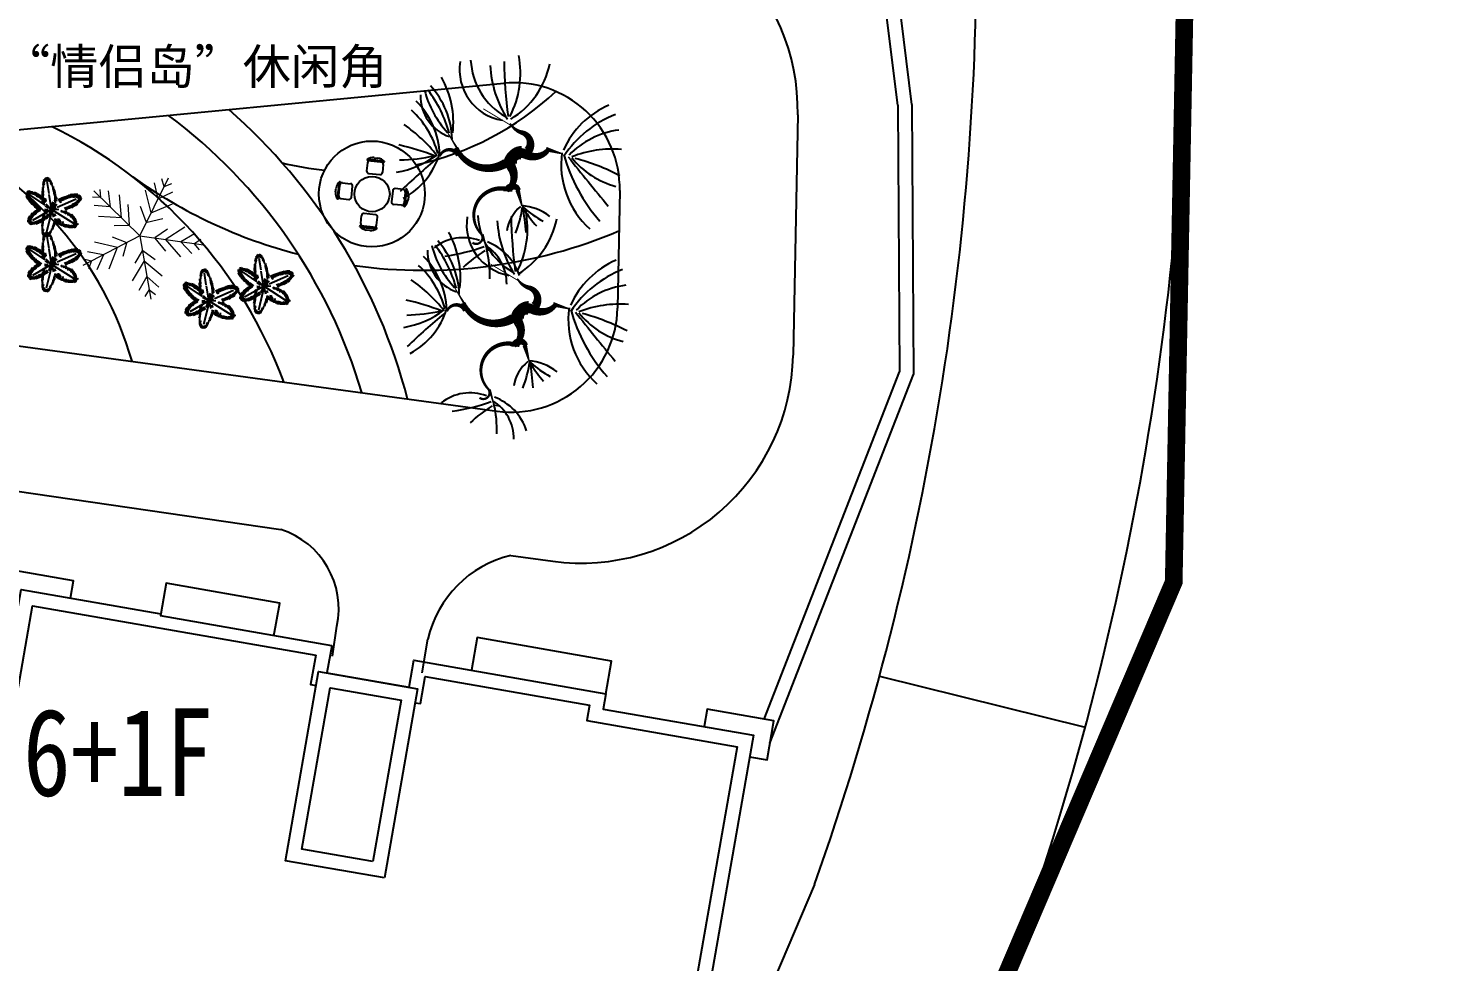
# Model space of a CAD drawing. Extents: x 302512 to 1034855, y -184136 to 410364.
# Drawn here: x 605500 to 645638, y -72961 to -46521 of the extents above; entities that cross this region are included whole.
import ezdxf
from ezdxf.enums import TextEntityAlignment as Align

# ---------------------------------------------------------------- set-up
doc = ezdxf.new("R2010")
doc.units = 0
doc.header["$MEASUREMENT"] = 0
doc.linetypes.add('DASHED2', pattern=[0.375, 0.25, -0.125])
for name, color, linetype in [('2D', 3, 'Continuous'), ('BALCONY', 6, 'Continuous'), ('F', 5, 'Continuous'), ('PUB_TEXT', 7, 'Continuous'), ('TREE', 3, 'Continuous'), ('WALL', 4, 'Continuous'), ('WZ', 2, 'Continuous'), ('停车位红线', 11, 'Continuous'), ('建筑', 2, 'Continuous'), ('树', 80, 'Continuous'), ('道路线', 161, 'Continuous')]:
    doc.layers.add(name, color=color, linetype=linetype)
doc.styles.add('-黑体', font='', dxfattribs={"width": 0.8})
doc.styles.add('DIM_FONT', font='SIMPLEX.shx', dxfattribs={"width": 0.8})
doc.styles.get('-黑体').set_extended_font_data('黑体')

# ---------------------------------------------------------------- blocks, each defined once
blk = doc.blocks.new('_F27GYE')
at = {"layer": '停车位红线', "color": 3, "lineweight": 13}
for points in [[(0, 0), (553, 1118)], [(471, 947), (427, 1101)], [(0, 0), (-892, 871)], [(-758, 737), (-768, 897)], [(-571, 559), (-608, 869)], [(221, 441), (107, 879)], [(353, 716), (286, 1021)], [(355, 715), (638, 847)], [(467, 949), (615, 1007)], [(-755, 741), (-915, 746)], [(-572, 557), (-883, 587)], [(-354, 343), (-392, 793)], [(-204, 212), (-225, 603)], [(122, 267), (9, 567)], [(217, 443), (633, 618)], [(-351, 346), (-803, 373)], [(138, 260), (442, 333)], [(0, 0), (-1104, -579)], [(-216, 199), (-496, 189)], [(0, 0), (1234, -180)], [(0, 0), (210, -1229)], [(292, -34), (532, 135)], [(488, -74), (869, 170)], [(790, -114), (1059, 44)], [(-436, -231), (-876, -128)], [(-438, -227), (-603, -648)], [(-264, -129), (-532, -27)], [(-256, -144), (-333, -405)], [(290, -51), (496, -297)], [(488, -69), (784, -411)], [(790, -117), (1003, -345)], [(1046, -155), (1179, -66)], [(1047, -151), (1148, -274)], [(-935, -494), (-1090, -453)], [(-708, -370), (-1014, -310)], [(-938, -489), (-992, -639)], [(-707, -372), (-831, -658)], [(85, -486), (-149, -872)], [(41, -291), (-99, -531)], [(58, -288), (298, -459)], [(81, -487), (430, -774)], [(133, -787), (-19, -1060)], [(136, -787), (369, -994)], [(180, -1042), (94, -1177)], [(175, -1043), (301, -1141)]]:
    blk.add_lwpolyline(points, dxfattribs=at)
at = {"flags": 9}
for tag in ['XSIZE', 'YSIZE']:
    blk.add_attdef(tag, (0, 0), '', height=0.5, dxfattribs=at)
blk = doc.blocks.new('A$C4CBD3BFA')
at = {"linetype": 'ByBlock'}
for p in [(12700, 940), (17620, 880)]:
    blk.add_line(p, (17620, 940), dxfattribs=at)
for points in [[(1920, 13222), (1920, 13720), (0, 13720), (0, 12600), (500, 12600)], [(1920, 13220), (6740, 13220), (6740, 12720), (9200, 12720), (9200, 13920), (13840, 13920), (13840, 12720), (16300, 12720), (16300, 13220), (22540, 13220), (22540, 9420), (23440, 9420), (23440, 5580), (21640, 5580), (21640, 880), (17620, 880)], [(4270, 13220), (4270, 13720), (6270, 13720), (6270, 13220)], [(9200, 13920), (6620, 13920), (6620, 13220)], [(13840, 13920), (16420, 13920), (16420, 13220)], [(16920, 13220), (16920, 13720), (18620, 13720), (18620, 13220)], [(19770, 13220), (19770, 13720), (21770, 13720), (21770, 13220)], [(1920, 12820), (6340, 12820), (6340, 12320), (9600, 12320), (9600, 13520), (13440, 13520), (13440, 12320), (16700, 12320), (16700, 12820), (22140, 12820), (22140, 9020), (23040, 9020), (23040, 5980), (21240, 5980), (21240, 1280), (13100, 1280)], [(12700, 940), (12700, 940), (12700, 1720), (10340, 1720), (10340, 940), (4820, 940), (4820, 1380), (500, 1380), (500, 12600), (500, 13222), (1920, 13222)], [(10100, 2120), (9940, 2120), (9940, 1340), (5220, 1340), (5220, 1780), (900, 1780), (900, 12600), (900, 12822), (1920, 12822)], [(10100, 7160), (12940, 7160), (12940, 1719), (10100, 1719), (10100, 7160)], [(12540, 2120), (10500, 2120)], [(13100, 1280), (13100, 2120), (12940, 2120)], [(500, 2000), (0, 2000), (0, 880), (1920, 880), (1920, 1380)], [(20220, 880), (20220, 380), (22140, 380), (22140, 1500), (21640, 1500)], [(4820, 940), (4820, 0), (8680, 0), (8680, 940)], [(14360, 940), (14360, 0), (17620, 0), (17620, 880)]]:
    blk.add_lwpolyline(points, dxfattribs=at)
blk.add_lwpolyline([(10500, 6760), (12540, 6760), (12540, 2119), (10500, 2119)], close=True, dxfattribs=at)
blk = doc.blocks.new('M_F15')
for p, q in [((-112, 458), (-146, 482)), ((-106, 466), (-140, 505)), ((-82, 484), (-122, 520)), ((-88, 483), (-121, 506)), ((-82, 484), (-114, 533)), ((-82, 484), (-105, 524)), ((-104, 532), (-82, 484)), ((-93, 534), (-82, 484)), ((-82, 484), (-59, 541)), ((-82, 484), (-73, 540)), ((-82, 484), (-63, 533)), ((-74, 483), (-45, 527)), ((-53, 473), (-30, 518)), ((-45, 466), (-18, 498)), ((-37, 460), (-8, 481)), ((-373, 254), (-445, 259)), ((-380, 248), (-440, 238)), ((-375, 256), (-438, 269)), ((-388, 267), (-426, 283)), ((-418, 293), (-420, 291)), ((-393, 271), (-408, 304)), ((-385, 264), (-394, 318)), ((-377, 261), (-385, 316)), ((-370, 266), (-365, 313)), ((-114, 72), (-369, 247)), ((-358, 261), (-348, 309)), ((-346, 259), (-335, 307)), ((-335, 252), (-319, 298)), ((-319, 249), (-302, 298)), ((-299, 238), (-276, 297)), ((-281, 236), (-259, 292)), ((-269, 227), (-237, 273)), ((-257, 212), (-220, 267)), ((-238, 208), (-206, 250)), ((-222, 195), (-193, 252)), ((-134, 281), (-178, 279)), ((-132, 294), (-175, 292)), ((-134, 262), (-174, 254)), ((-139, 355), (-172, 351)), ((-134, 320), (-171, 315)), ((-138, 303), (-170, 302)), ((-134, 335), (-169, 332)), ((-132, 245), (-168, 238)), ((-116, 418), (-159, 429)), ((-136, 375), (-159, 371)), ((-130, 409), (-157, 406)), ((-134, 393), (-157, 387)), ((-122, 443), (-154, 448)), ((-118, 450), (-151, 464)), ((-49, 267), (-80, 467)), ((-8, 9), (-46, 252)), ((-32, 454), (-2, 466)), ((-32, 429), (7, 450)), ((-16, 422), (11, 427)), ((-8, 408), (15, 408)), ((-2, 391), (21, 393)), ((5, 372), (39, 377)), ((5, 352), (40, 358)), ((9, 337), (46, 341)), ((13, 312), (56, 320)), ((17, 322), (48, 329)), ((19, 299), (62, 308)), ((23, 281), (64, 283)), ((25, 264), (62, 266)), ((33, 247), (72, 251)), ((286, 185), (262, 241)), ((284, 241), (292, 187)), ((305, 191), (298, 249)), ((325, 195), (313, 245)), ((340, 197), (323, 260)), ((352, 201), (342, 260)), ((366, 197), (362, 258)), ((383, 201), (379, 266)), ((397, 203), (401, 268)), ((414, 199), (422, 268)), ((424, 195), (438, 256)), ((436, 195), (455, 253)), ((438, 186), (476, 248)), ((-373, 227), (-438, 202)), ((-374, 238), (-434, 221)), ((-369, 210), (-428, 183)), ((-361, 199), (-416, 165)), ((-349, 185), (-400, 153)), ((-346, 171), (-393, 135)), ((-337, 163), (-384, 118)), ((-328, 150), (-367, 116)), ((-315, 135), (-363, 100)), ((-349, 92), (-305, 125)), ((-300, 120), (-339, 73)), ((-287, 108), (-321, 65)), ((-276, 93), (-306, 51)), ((-262, 84), (-302, 40)), ((-286, 27), (-250, 74)), ((-242, 59), (-272, 14)), ((-223, 55), (-262, 4)), ((-216, -41), (-252, 7)), ((-206, 40), (-248, -6)), ((-190, 29), (-234, -18)), ((-234, 19), (-203, -33)), ((-177, 21), (-219, -28)), ((-208, 187), (-173, 232)), ((-197, 175), (-158, 218)), ((-182, 170), (-145, 202)), ((-125, 163), (-177, 154)), ((-129, 177), (-175, 170)), ((-135, 227), (-174, 222)), ((-129, 192), (-170, 188)), ((-118, 126), (-169, 122)), ((-136, 207), (-167, 202)), ((-114, 107), (-167, 145)), ((-165, 155), (-132, 190)), ((-119, 147), (-162, 141)), ((-107, 119), (-155, 163)), ((-150, 140), (-114, 184)), ((-120, 108), (-145, 104)), ((-93, 130), (-142, 180)), ((-135, 124), (-101, 171)), ((-113, 130), (-118, 190)), ((-61, 25), (-113, 54)), ((-96, 135), (-108, 185)), ((-6, -3), (-95, 86)), ((-6, -3), (-89, 54)), ((-6, -3), (36, 117)), ((-6, -3), (89, 91)), ((-6, -3), (114, 3)), ((0, 66), (20, 128)), ((9, 4), (71, 32)), ((21, 52), (51, 104)), ((35, 212), (76, 218)), ((37, 166), (79, 170)), ((37, 46), (70, 101)), ((39, 228), (70, 231)), ((39, 197), (85, 201)), ((39, 183), (91, 187)), ((40, 145), (91, 153)), ((46, 128), (72, 130)), ((88, 39), (407, 180)), ((140, 122), (116, 183)), ((155, 112), (132, 191)), ((171, 139), (150, 197)), ((192, 147), (165, 205)), ((204, 162), (179, 210)), ((196, 216), (222, 162)), ((212, 37), (237, -16)), ((235, 168), (216, 224)), ((251, 176), (227, 222)), ((233, 43), (255, -9)), ((268, 178), (247, 228)), ((253, 49), (268, 3)), ((274, 57), (286, 9)), ((286, 68), (305, 14)), ((301, 72), (325, 20)), ((315, 80), (352, 28)), ((335, 89), (356, 41)), ((346, 103), (377, 45)), ((366, 107), (391, 57)), ((379, 114), (418, 68)), ((389, 128), (430, 80)), ((409, 141), (444, 103)), ((418, 153), (451, 118)), ((430, 160), (467, 128)), ((438, 170), (475, 139)), ((440, 187), (481, 237)), ((445, 187), (498, 168)), ((447, 178), (486, 151)), ((452, 192), (504, 175)), ((456, 193), (489, 220)), ((462, 196), (498, 194)), ((493, 208), (492, 210)), ((-342, -201), (-417, -196)), ((-342, -201), (-410, -207)), ((-350, -192), (-409, -176)), ((-342, -172), (-403, -140)), ((-344, -182), (-401, -160)), ((-342, -201), (-400, -222)), ((-342, -201), (-394, -230)), ((-335, -155), (-391, -122)), ((-342, -201), (-384, -245)), ((-326, -145), (-378, -106)), ((-342, -201), (-371, -260)), ((-342, -201), (-362, -259)), ((-313, -133), (-361, -96)), ((-309, -119), (-352, -78)), ((-342, -201), (-342, -258)), ((-299, -112), (-341, -62)), ((-330, -208), (-325, -256)), ((-8, -3), (-328, -187)), ((-288, -100), (-323, -62)), ((-274, -86), (-318, -47)), ((-317, -207), (-312, -255)), ((-306, -201), (-295, -248)), ((-304, -40), (-263, -77)), ((-258, -73), (-292, -23)), ((-290, -200), (-278, -250)), ((-243, -62), (-273, -17)), ((-269, -190), (-252, -251)), ((-231, -49), (-257, -4)), ((-251, -190), (-235, -248)), ((-238, -183), (-211, -232)), ((-224, -169), (-193, -227)), ((-205, -167), (-177, -212)), ((-188, -156), (-165, -215)), ((-135, -211), (-179, -204)), ((-134, -225), (-177, -218)), ((-173, -149), (-143, -197)), ((-141, -233), (-173, -229)), ((-133, -192), (-172, -180)), ((-131, -157), (-169, -148)), ((-114, -95), (-165, -81)), ((-119, -108), (-164, -96)), ((-129, -176), (-164, -165)), ((-120, -123), (-161, -115)), ((-161, -138), (-127, -185)), ((-130, -138), (-160, -129)), ((-107, -80), (-148, -69)), ((-146, -134), (-112, -171)), ((-127, -121), (-97, -160)), ((-69, -9), (-123, -5)), ((-69, -22), (-123, -30)), ((-111, -109), (-79, -156)), ((-6, -3), (-109, -47)), ((-3, -22), (-95, -401)), ((-94, -94), (-64, -144)), ((-53, -111), (-6, -3)), ((-24, -123), (-6, -3)), ((-6, -5), (25, -130)), ((6, -8), (363, -233)), ((21, -227), (61, -234)), ((25, -211), (61, -217)), ((34, -195), (72, -203)), ((40, -70), (60, -114)), ((40, -160), (80, -171)), ((42, -177), (73, -182)), ((59, -178), (60, -212)), ((71, -183), (69, -214)), ((86, -191), (80, -228)), ((106, -151), (94, -242)), ((121, -159), (109, -251)), ((133, -178), (129, -259)), ((145, -197), (140, -262)), ((150, -36), (177, -16)), ((163, -234), (157, -274)), ((161, -43), (185, -22)), ((182, -205), (172, -279)), ((177, -49), (202, -22)), ((194, -55), (222, -24)), ((214, -62), (247, -20)), ((223, -72), (257, -41)), ((243, -76), (266, -47)), ((259, -82), (286, -53)), ((262, -99), (299, -62)), ((282, -103), (309, -68)), ((298, -112), (331, -74)), ((305, -122), (350, -84)), ((315, -130), (362, -97)), ((331, -141), (368, -110)), ((340, -149), (377, -120)), ((346, -160), (389, -132)), ((354, -172), (399, -147)), ((366, -203), (412, -174)), ((367, -245), (407, -212)), ((367, -245), (426, -220)), ((368, -183), (407, -160)), ((373, -216), (418, -191)), ((-147, -284), (-180, -277)), ((-139, -250), (-175, -241)), ((-140, -265), (-175, -259)), ((-132, -350), (-175, -356)), ((-140, -373), (-172, -375)), ((-144, -339), (-171, -333)), ((-137, -381), (-171, -391)), ((-146, -305), (-169, -299)), ((-147, -322), (-169, -314)), ((-132, -390), (-168, -410)), ((-126, -398), (-164, -434)), ((-110, -415), (-152, -447)), ((-110, -428), (-138, -459)), ((-124, -465), (-106, -422)), ((-106, -422), (-111, -463)), ((-103, -421), (-74, -453)), ((-103, -421), (-78, -466)), ((-103, -421), (-95, -465)), ((-91, -417), (-61, -461)), ((-75, -410), (-56, -458)), ((-66, -405), (-42, -439)), ((-58, -399), (-31, -423)), ((-51, -394), (-24, -409)), ((-49, -369), (-12, -394)), ((-33, -364), (-6, -371)), ((-23, -351), (0, -353)), ((-16, -335), (7, -339)), ((-6, -317), (26, -324)), ((-4, -296), (30, -306)), ((2, -282), (38, -290)), ((8, -257), (50, -270)), ((11, -268), (41, -278)), ((15, -246), (57, -258)), ((194, -239), (183, -283)), ((210, -246), (201, -296)), ((223, -246), (222, -304)), ((236, -248), (239, -306)), ((254, -254), (252, -302)), ((266, -256), (266, -304)), ((282, -261), (276, -311)), ((297, -262), (293, -314)), ((312, -270), (308, -315)), ((330, -260), (324, -314)), ((345, -261), (341, -313)), ((367, -245), (355, -293)), ((366, -246), (423, -269)), ((367, -245), (446, -241)), ((367, -245), (408, -293)), ((367, -245), (390, -313)), ((367, -245), (371, -307))]:
    blk.add_line(p, q)
at = {"width": 0.8, "flags": 9}
for tag, p in [('XSIZE', (-3, 9)), ('YSIZE', (-3, 3))]:
    blk.add_attdef(tag, p, '', height=0.2, dxfattribs=at)
blk = doc.blocks.new('_F0BEZ')
for points in [[(151, 596, 15.3, 15.3, 0), (-379, 913, 15.3, 15.3, 0)], [(374, 208, 153, 76.5, 0.538144), (272, 513, 76.5, 22.9, -0.201308), (74, 667, 22.9, 22.9, -4.921746)], [(-790, 201, 38.3, 15.3, 0), (-981, 518, 15.3, 15.3, 0)], [(-801, 127, 76.5, 38.3, 0.678572), (-1110, 114, 38.3, 38.3, 1.543367)], [(0, 0, 153, 76.5, -0.452078), (-837, 258, 76.5, 76.5, 0.642668)], [(261, 174, 230, 153, 0.58821), (100, -83, 153, 76.5, -0.37001), (22, -462, 76.5, 76.5, -0.370289)], [(74, -12, 230, 153, -0.58821), (333, 147, 153, 76.5, 0.37001), (712, 223, 76.5, 76.5, 0.370289)], [(675, 236, 76.5, 22.9, 0.00672), (944, 159, 22.9, 22.9, -0.350697)], [(34, -441, 76.5, 38.3, 0.750969), (-420, -1183, 38.3, 38.3, -0.913932), (-561, -1337, 38.3, 38.3, -2.760134)], [(35, -478, 153, 76.5, -0.842668), (214, -457, 76.5, 76.5, -0.169286)], [(199, -457, 76.5, 22.9, -0.00672), (273, -726, 22.9, 22.9, 0.350697)], [(-390, -1197, 38.3, 22.9, 0), (-319, -1459, 22.9, 22.9, 0), (-200, -1483, 7.65, 225, 0)]]:
    blk.add_lwpolyline(points, format="xyseb")
for points in [[(61, -51, 38.3, 38.3, 1), (60, -13, 38.3, 38.3, 1)], [(301, 186, 38.3, 38.3, -1), (263, 188, 38.3, 38.3, -1)]]:
    blk.add_lwpolyline(points, format="xyseb", close=True)
for centre, radius, start, end in [((84, 1570), 862, 170.8752, 260.3122), ((571, 1793), 1164, 183.144, 240.3735), ((7881, 1841), 7912, 180.9529, 187.6813), ((-1309, 1505), 1555, 332.4089, 11.2656), ((-662, 1960), 1430, 301.5347, 348.2747), ((-2437, 683), 1555, 353.5074, 29.2422), ((1624, 1750), 1891, 183.317, 212.3298), ((218, 1628), 1634, 194.3416, 222.8187), ((-2979, -47), 2102, 15.1993, 37.2712), ((-2336, 345), 1436, 2.2975, 41.7514), ((-2441, 96), 1330, 2.0515, 45.245), ((-719, 1124), 716, 178.2137, 251.3906), ((2320, -380), 1477, 113.4225, 156.0577), ((-2612, -235), 1522, 14.8981, 47.6046), ((2503, -887), 1828, 111.1556, 146.7141), ((-3274, -1567), 2712, 38.6392, 54.7525), ((2081, -850), 1417, 97.3708, 135.9492), ((-2769, -3994), 4408, 69.139, 77.2567), ((-2109, 1407), 1585, 279.9454, 306.992), ((-1841, 3020), 2966, 271.0776, 282.5065), ((7720, -10466), 13784, 130.068, 133.5487), ((-2317, 520), 1258, 297.9141, 343.2792), ((2380, -24), 1450, 172.1624, 228.1155), ((3690, 891), 2817, 195.3454, 221.5729), ((34641, 26655), 42817, 218.3224, 219.7455), ((1796, -1638), 1875, 85.5099, 111.5161), ((2218, 984), 1424, 218.7997, 255.0884), ((158, -3625), 3840, 62.7245, 74.748), ((201, -1587), 875, 51.7742, 85.9387), ((673, -1241), 665, 129.6186, 171.0248), ((-1409, -530), 1701, 337.7123, 352.8267), ((-2016106930, -222991288), 2028401618, 6.311505769, 6.311518282), ((1431, 514), 1694, 227.8476, 241.7265), ((2176, 402), 2211, 212.4647, 221.26), ((-717, -2038), 784, 69.6543, 128.5184), ((-1474, 1686), 3281, 277.9075, 289.7272), ((-739, -2025), 754, 359.2561, 57.8203), ((-628, -2170), 902, 17.9444, 69.3891), ((815, -3391), 2242, 121.2507, 133.1758), ((-2292, -1899), 2024, 358.7439, 12.9845)]:
    blk.add_arc(centre, radius, start, end)
at = {"style": 'DIM_FONT', "width": 0.8, "flags": 9}
for tag in ['XSIZE', 'YSIZE']:
    blk.add_attdef(tag, (0, 0), '', height=0.5, dxfattribs=at)
blk = doc.blocks.new('M_C26ZLR')
for p, q in [((-238, 923), (222, 923)), ((-233, 856), (-233, 631)), ((-58, 1023), (42, 1023)), ((217, 856), (217, 631)), ((-165, 563), (150, 563)), ((-1039, -58), (-1039, 42)), ((-939, -238), (-939, 222)), ((-872, 217), (-647, 217)), ((-579, -165), (-579, 150)), ((563, 150), (563, -165)), ((856, 217), (631, 217)), ((923, 222), (923, -238)), ((1023, 42), (1023, -58)), ((-872, -233), (-647, -233)), ((856, -233), (631, -233)), ((-233, -872), (-233, -647)), ((150, -579), (-165, -579)), ((217, -872), (217, -647)), ((222, -939), (-238, -939)), ((42, -1039), (-58, -1039))]:
    blk.add_line(p, q)
blk.add_circle((-8, -8), 500)
for centre, radius, start, end in [((-247, 940), 10, 130.7265, 202.67), ((-238, 943), 20, 202.67, 270), ((-48, 708), 316, 91.7651, 130.7265), ((-8, -1754), 2713, 84.8023, 95.1977), ((-165, 856), 67.5, 90, 180), ((32, 708), 316, 49.2735, 88.2349), ((150, 856), 67.5, 0, 90), ((222, 943), 20, 270, 337.33), ((231, 940), 10, 337.33, 49.2735), ((-165, 631), 67.5, 180, 270), ((150, 631), 67.5, 270, 0), ((-724, 32), 316, 139.2735, 178.2349), ((1739, -8), 2713, 174.8023, 185.1977), ((-955, 231), 10, 67.33, 139.2735), ((-959, 222), 20, 0, 67.33), ((-872, 150), 67.5, 90, 180), ((-647, 150), 67.5, 0, 90), ((631, 150), 67.5, 90, 180), ((856, 150), 67.5, 0, 90), ((943, 222), 20, 112.67, 180), ((940, 231), 10, 40.7265, 112.67), ((708, 32), 316, 1.7651, 40.7265), ((-1754, -8), 2713, 354.8023, 5.1977), ((-724, -48), 316, 181.7651, 220.7265), ((-955, -247), 10, 220.7265, 292.67), ((-959, -238), 20, 292.67, 0), ((-872, -165), 67.5, 180, 270), ((-647, -165), 67.5, 270, 0), ((631, -165), 67.5, 180, 270), ((856, -165), 67.5, 270, 0), ((943, -238), 20, 180, 247.33), ((940, -247), 10, 247.33, 319.2735), ((708, -48), 316, 319.2735, 358.2349), ((-165, -647), 67.5, 90, 180), ((150, -647), 67.5, 0, 90), ((-247, -955), 10, 157.33, 229.2735), ((-238, -959), 20, 90, 157.33), ((-48, -724), 316, 229.2735, 268.2349), ((-8, 1739), 2713, 264.8023, 275.1977), ((-165, -872), 67.5, 180, 270), ((32, -724), 316, 271.7651, 310.7265), ((150, -872), 67.5, 270, 0), ((222, -959), 20, 22.67, 90), ((231, -955), 10, 310.7265, 22.67)]:
    blk.add_arc(centre, radius, start, end)
at = {"width": 0.8, "flags": 9}
for tag in ['XSIZE', 'YSIZE']:
    blk.add_attdef(tag, (0, 0), '', height=0.5, dxfattribs=at)

msp = doc.modelspace()

# ---------------------------------------------------------------- linework, layer by layer
at = {"layer": '2D'}
for centre, radius, start, end in [((614702, -42195), 8381, 282.2543, 313.1771), ((600405, -61139), 13161, 20.4585, 64.0673), ((598822, -58721), 10007, 16.0571, 65.5525), ((614702, -42195), 8381, 256.0757, 264.444), ((616709, -39185), 14191, 234.4506, 255.4516), ((616709, -39185), 14191, 261.9849, 292.8785)]:
    msp.add_arc(centre, radius, start, end, dxfattribs=at)
at = {"layer": 'F'}
for radius, start, end in [(16361, 14.5925, 48.8359), (15161, 16.4716, 53.2849)]:
    msp.add_arc((600405, -61139), radius, start, end, dxfattribs=at)
at = {"layer": 'PUB_TEXT', "linetype": 'DASHED2', "ltscale": 11501}
msp.add_lwpolyline([(627907, -164037, 500, 500, 0), (628657, -149287, 500, 500, 0), (604887, -139727, 500, 500, 0), (637937, -62207, 500, 500, 0), (638317, -42097, 500, 500, 0), (645297, -41807, 500, 500, 0), (638857, -22267, 500, 500, 0), (633377, -18567, 500, 500, 0), (631297, -12517, 500, 500, 0), (608007, -19167, 500, 500, 0), (599137, -17197, 500, 500, 0)], format="xyseb", dxfattribs=at)
at = {"layer": 'WALL'}
for p, q in [((630520, -48674), (628095, -29148)), ((630520, -48674), (630570, -56324)), ((626503, -66769), (630570, -56324))]:
    msp.add_line(p, q, dxfattribs=at)
at = {"layer": 'WZ'}
for p, q in [((630120, -48700), (627698, -29197)), ((630120, -48700), (630169, -56250)), ((626337, -66093), (630169, -56250)), ((629604, -64875), (635428, -66320)), ((627760, -70779), (603752, -127089))]:
    msp.add_line(p, q, dxfattribs=at)
for centre, radius, start, end in [((552833, -44131), 85524, 340.42176, 1.67213), ((552802, -44126), 79555, 340.42591, 1.66798)]:
    msp.add_arc(centre, radius, start, end, dxfattribs=at)
at = {"layer": '建筑', "linetype": 'ByBlock'}
msp.add_circle((615230, -51213), 1500, dxfattribs=at)
at = {"layer": '道路线'}
for p, q in [((596032, -50276), (618962, -48075)), ((627289, -48970), (627160, -55784)), ((622248, -51118), (622185, -54449)), ((595953, -54249), (618780, -57365)), ((595392, -58219), (612651, -60718)), ((619167, -61454), (620350, -61616)), ((614110, -64311), (614237, -63457)), ((616649, -64782), (616815, -63823))]:
    msp.add_line(p, q, dxfattribs=at)
for centre, radius, start, end in [((621290, -48856), 6000, 358.9175, 95.4834), ((619248, -51061), 3000, 358.9175, 95.4834), ((619185, -54392), 3000, 262.2271, 358.9175), ((621161, -55671), 6000, 262.2271, 358.9175), ((611935, -62962), 2355, 347.8499, 72.2898), ((619892, -64526), 3156, 103.2847, 167.1288)]:
    msp.add_arc(centre, radius, start, end, dxfattribs=at)

# ---------------------------------------------------------------- block references
at = {"layer": 'BALCONY', "xscale": 1.463622235403465, "yscale": 1.463622235403465, "zscale": 1.463622235403465, "rotation": 359.9999999978992}
msp.add_blockref('_F27GYE', (608659, -52395, -29238), dxfattribs=at)
at = {"layer": 'PUB_TEXT', "linetype": 'ByBlock', "rotation": 353.7241076406088}
msp.add_blockref('M_C26ZLR', (615242, -51208), dxfattribs=at)
at = {"layer": 'WZ', "rotation": 170.0900000009756}
msp.add_blockref('A$C4CBD3BFA', (626764, -65274), dxfattribs=at)
at = {"layer": '树', "xscale": 1.684800000000001, "yscale": 1.684800000000001, "zscale": 1.684800000000001}
for name, p in [('_F0BEZ', (619022, -50339)), ('M_F15', (606168, -51651)), ('_F0BEZ', (619223, -54734)), ('M_F15', (606168, -53204)), ('M_F15', (612175, -53825)), ('M_F15', (610622, -54239))]:
    msp.add_blockref(name, p, dxfattribs=at)

# ---------------------------------------------------------------- texts
at = {"layer": 'TREE', "color": 3, "style": '-黑体', "width": 0.8}
msp.add_text('6+1F', height=2475, dxfattribs=at).set_placement((605353, -68264))
at = {"layer": 'WZ', "style": '-黑体'}
msp.add_text('“情侣岛”休闲角', height=1000, dxfattribs=at).set_placement((610212, -47589), align=Align.MIDDLE)

doc.saveas('drawing.dxf')
